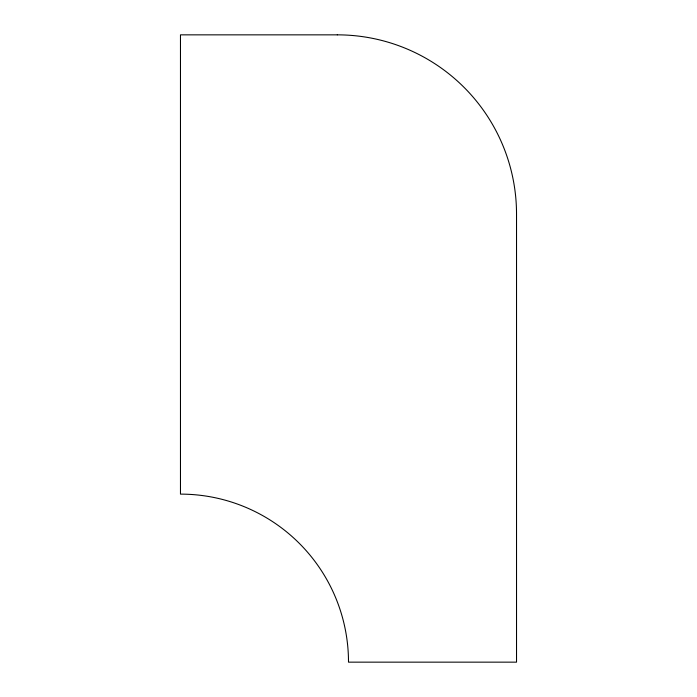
<?xml version="1.0" encoding="UTF-8"?>
<svg xmlns="http://www.w3.org/2000/svg" width="697" height="697" viewBox="0 0 697 697"><rect width="100%" height="100%" fill="white"/><g stroke="black" fill="none" stroke-linecap="round" stroke-linejoin="round"><path stroke-width="1.05" d="M337.296 34.85L180.471 34.85L180.471 494.121A168.029 168.029 0 0 1 348.5 662.15L516.529 662.15L516.529 214.075A179.225 179.225 0 0 0 337.296 34.85"/></g></svg>
